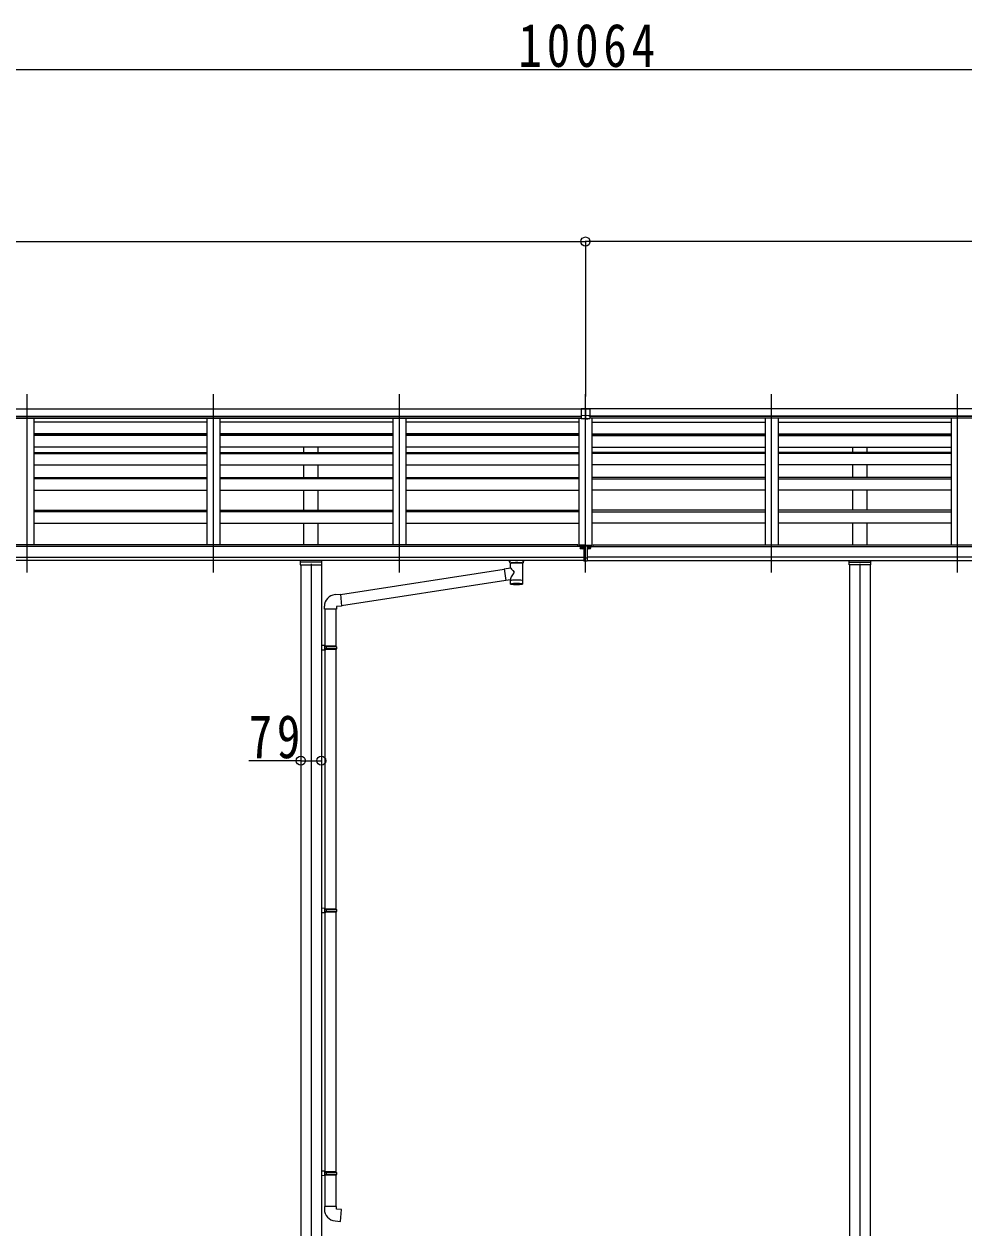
# Model space of a CAD drawing. Units: millimetres at full size. Extents: x -9783 to 9892, y -6828 to 6752.
# Drawn here: x -5546 to -1929, y -4011 to 621 of the extents above; entities that cross this region are included whole.
import ezdxf

# ---------------------------------------------------------------- set-up
doc = ezdxf.new("R2010")
doc.units = ezdxf.units.MM
doc.header["$LTSCALE"] = 35
doc.header["$PDMODE"] = 32
doc.header["$PDSIZE"] = 35
for name, color, linetype, lineweight in [('0-1_本体', 4, 'Continuous', 9), ('0-2_部品', 7, 'Continuous', 9), ('0-3_ELV2', 7, 'Continuous', 9), ('0-8_PARTS2', 2, 'Continuous', 9), ('0-A_寸法', 6, 'Continuous', 9)]:
    doc.layers.add(name, color=color, linetype=linetype, lineweight=lineweight)
doc.styles.add('ＭＳ ゴシック', font='')
doc.styles.get('ＭＳ ゴシック').set_extended_font_data('MS Gothic')

msp = doc.modelspace()

# ---------------------------------------------------------------- linework, layer by layer
at = {"layer": '0-1_本体'}
for p, q in [((-8384.17, -859.77), (-3399.17, -859.77)), ((1612.83, -859.77), (-3372.17, -859.77)), ((-8384.17, -886.89), (-3399.17, -886.89)), ((-8381.17, -889.15), (-3402.17, -889.15)), ((-8381.17, -894.79), (-3402.17, -894.79)), ((-8381.17, -895.69), (-3402.17, -895.69)), ((-5508.67, -895.69), (-5508.67, -1382.65)), ((-4842.67, -911.15), (-5508.67, -911.15)), ((-4842.67, -895.98), (-4842.67, -1382.65)), ((-4792.67, -895.98), (-4792.67, -1382.65)), ((-4126.67, -911.15), (-4792.67, -911.15)), ((-4126.67, -895.98), (-4126.67, -1382.65)), ((-4076.67, -895.98), (-4076.67, -1382.65)), ((-3410.67, -911.15), (-4076.67, -911.15)), ((-3410.67, -895.69), (-3410.67, -1384.31)), ((1612.83, -886.89), (-3372.17, -886.89)), ((1609.83, -889.15), (-3369.17, -889.15)), ((1609.83, -894.79), (-3369.17, -894.79)), ((1609.83, -895.69), (-3369.17, -895.69)), ((-3360.67, -895.69), (-3360.67, -1384.31)), ((-3360.67, -911.15), (-2694.67, -911.15)), ((-2694.67, -895.98), (-2694.67, -1382.65)), ((-2644.67, -895.98), (-2644.67, -1382.65)), ((-2644.67, -911.15), (-1978.67, -911.15)), ((-1978.67, -895.98), (-1978.67, -1382.65)), ((-4842.67, -955.68), (-5508.67, -955.68)), ((-4842.67, -957.67), (-5508.67, -957.67)), ((-5508.67, -959.85), (-4842.67, -959.85)), ((-4842.67, -962.41), (-5508.67, -962.41)), ((-4126.67, -955.68), (-4792.67, -955.68)), ((-4126.67, -957.67), (-4792.67, -957.67)), ((-4792.67, -959.85), (-4126.67, -959.85)), ((-4126.67, -962.41), (-4792.67, -962.41)), ((-4469.17, -959.85), (-4469.17, -957.67)), ((-4414.17, -959.85), (-4414.17, -957.67)), ((-3410.67, -955.68), (-4076.67, -955.68)), ((-3410.67, -957.67), (-4076.67, -957.67)), ((-4076.67, -959.85), (-3410.67, -959.85)), ((-3410.67, -962.41), (-4076.67, -962.41)), ((-3360.67, -955.68), (-2694.67, -955.68)), ((-3360.67, -957.67), (-2694.67, -957.67)), ((-2694.67, -959.85), (-3360.67, -959.85)), ((-3360.67, -962.41), (-2694.67, -962.41)), ((-2644.67, -955.68), (-1978.67, -955.68)), ((-2644.67, -957.67), (-1978.67, -957.67)), ((-1978.67, -959.85), (-2644.67, -959.85)), ((-2644.67, -962.41), (-1978.67, -962.41)), ((-2357.17, -959.85), (-2357.17, -957.67)), ((-2302.17, -959.85), (-2302.17, -957.67)), ((-4842.67, -1007.15), (-5508.67, -1007.15)), ((-4126.67, -1007.15), (-4792.67, -1007.15)), ((-4469.17, -1026.9), (-4469.17, -1007.15)), ((-4414.17, -1026.9), (-4414.17, -1007.15)), ((-3410.67, -1007.15), (-4076.67, -1007.15)), ((-3360.67, -1007.15), (-2694.67, -1007.15)), ((-2644.67, -1007.15), (-1978.67, -1007.15)), ((-2357.17, -1026.9), (-2357.17, -1007.15)), ((-2302.17, -1026.9), (-2302.17, -1007.15)), ((-5508.67, -1026.9), (-4842.67, -1026.9)), ((-5508.67, -1030.92), (-4842.67, -1030.92)), ((-4792.67, -1026.9), (-4126.67, -1026.9)), ((-4792.67, -1030.92), (-4126.67, -1030.92)), ((-4076.67, -1026.9), (-3410.67, -1026.9)), ((-4076.67, -1030.92), (-3410.67, -1030.92)), ((-2694.67, -1026.9), (-3360.67, -1026.9)), ((-2694.67, -1030.92), (-3360.67, -1030.92)), ((-1978.67, -1026.9), (-2644.67, -1026.9)), ((-1978.67, -1030.92), (-2644.67, -1030.92)), ((-5508.67, -1075.36), (-4842.67, -1075.36)), ((-4792.67, -1075.36), (-4126.67, -1075.36)), ((-4469.17, -1123.34), (-4469.17, -1075.36)), ((-4414.17, -1123.34), (-4414.17, -1075.36)), ((-4076.67, -1075.36), (-3410.67, -1075.36)), ((-2694.67, -1075.36), (-3360.67, -1075.36)), ((-1978.67, -1075.36), (-2644.67, -1075.36)), ((-2357.17, -1123.34), (-2357.17, -1075.36)), ((-2302.17, -1123.34), (-2302.17, -1075.36)), ((-5508.67, -1123.34), (-4842.67, -1123.34)), ((-4842.67, -1128.73), (-5508.67, -1128.73)), ((-4792.67, -1123.34), (-4126.67, -1123.34)), ((-4126.67, -1128.73), (-4792.67, -1128.73)), ((-4076.67, -1123.34), (-3410.67, -1123.34)), ((-3410.67, -1128.73), (-4076.67, -1128.73)), ((-2694.67, -1123.34), (-3360.67, -1123.34)), ((-3360.67, -1128.73), (-2694.67, -1128.73)), ((-1978.67, -1123.34), (-2644.67, -1123.34)), ((-2644.67, -1128.73), (-1978.67, -1128.73)), ((-5508.67, -1172.78), (-4842.67, -1172.78)), ((-4792.67, -1172.78), (-4126.67, -1172.78)), ((-4469.17, -1248.84), (-4469.17, -1172.78)), ((-4414.17, -1248.84), (-4414.17, -1172.78)), ((-4076.67, -1172.78), (-3410.67, -1172.78)), ((-2694.67, -1172.78), (-3360.67, -1172.78)), ((-1978.67, -1172.78), (-2644.67, -1172.78)), ((-2357.17, -1248.84), (-2357.17, -1172.78)), ((-2302.17, -1248.84), (-2302.17, -1172.78)), ((-5508.67, -1248.84), (-4842.67, -1248.84)), ((-4792.67, -1248.84), (-4126.67, -1248.84)), ((-4076.67, -1248.84), (-3410.67, -1248.84)), ((-2694.67, -1248.84), (-3360.67, -1248.84)), ((-1978.67, -1248.84), (-2644.67, -1248.84)), ((-4842.67, -1255.64), (-5508.67, -1255.64)), ((-4126.67, -1255.64), (-4792.67, -1255.64)), ((-3410.67, -1255.64), (-4076.67, -1255.64)), ((-3360.67, -1255.64), (-2694.67, -1255.64)), ((-2644.67, -1255.64), (-1978.67, -1255.64)), ((-5508.67, -1299.19), (-4842.67, -1299.19)), ((-4792.67, -1299.19), (-4126.67, -1299.19)), ((-4469.17, -1382.65), (-4469.17, -1299.19)), ((-4414.17, -1382.65), (-4414.17, -1299.19)), ((-4076.67, -1299.19), (-3410.67, -1299.19)), ((-2694.67, -1299.19), (-3360.67, -1299.19)), ((-1978.67, -1299.19), (-2644.67, -1299.19)), ((-2357.17, -1382.65), (-2357.17, -1299.19)), ((-2302.17, -1382.65), (-2302.17, -1299.19)), ((-3392.17, -1389.28), (-8391.17, -1389.28)), ((-3415.67, -1382.57), (-8367.67, -1382.57)), ((-3415.67, -1389.28), (-3415.67, -1382.57)), ((-3387.17, -1384.31), (-3410.67, -1384.31)), ((-3384.17, -1384.31), (-3360.67, -1384.31)), ((-3379.17, -1389.28), (1619.83, -1389.28)), ((-3355.67, -1382.57), (1596.33, -1382.57)), ((-3355.67, -1389.28), (-3355.67, -1382.57)), ((-8391.17, -1430.5), (-3392.17, -1430.5)), ((1619.83, -1430.5), (-3379.17, -1430.5)), ((-3392.17, -1442.36), (-8391.17, -1442.28)), ((-4481.17, -1459.08), (-4481.17, -4436.17)), ((-4402.17, -1459.08), (-4402.17, -4436.17)), ((-3379.17, -1442.36), (1619.83, -1442.28)), ((-2369.17, -1459.08), (-2369.17, -4436.17)), ((-2290.17, -1459.08), (-2290.17, -4436.17))]:
    msp.add_line(p, q, dxfattribs=at)
at = {"layer": '0-2_部品'}
for p, q in [((-4403.17, -1449.83), (-4480.17, -1449.83)), ((-4328.09, -1574.28), (-3698.46, -1476.61)), ((-3698.79, -1474.59), (-3673.57, -1470.68)), ((-3698.79, -1474.59), (-3691.77, -1519.85)), ((-3677.67, -1448.61), (-3677.67, -1442.49)), ((-3673.57, -1470.68), (-3673.57, -1453.1)), ((-3627.77, -1453.11), (-3627.75, -1533.4)), ((-3623.67, -1448.61), (-3623.67, -1442.49)), ((-2368.17, -1449.83), (-2291.17, -1449.83)), ((-4324.42, -1616.22), (-3692.02, -1518.11)), ((-3673.57, -1517.03), (-3691.77, -1519.85)), ((-3673.59, -1533.4), (-3673.57, -1516.77)), ((-4349.09, -1574.16), (-4328.26, -1572.34)), ((-4390.17, -1629.91), (-4390.17, -1618.99)), ((-4344.17, -1629.91), (-4390.17, -1629.91)), ((-4388.17, -1629.91), (-4388.17, -1770.26)), ((-4346.17, -1629.91), (-4346.17, -1772.82)), ((-4386.17, -1770.32), (-4402.17, -1769.85)), ((-4402.17, -1769.85), (-4402.17, -1787.79)), ((-4386.17, -1787.32), (-4402.17, -1787.79)), ((-4386.17, -1772.32), (-4388.17, -1772.32)), ((-4345.17, -1772.82), (-4388.17, -1772.82)), ((-4344.17, -1774.82), (-4388.17, -1774.82)), ((-4344.17, -1782.82), (-4388.17, -1782.82)), ((-4345.17, -1784.82), (-4388.17, -1784.82)), ((-4388.17, -1787.38), (-4388.17, -2781.63)), ((-4386.17, -1772.32), (-4386.17, -1770.32)), ((-4386.17, -1787.32), (-4386.17, -1785.32)), ((-4383.69, -1774.82), (-4383.26, -1772.82)), ((-4346.17, -1784.82), (-4346.17, -2784.19)), ((-4344.17, -1774.82), (-4345.17, -1772.82)), ((-4344.17, -1782.82), (-4345.17, -1784.82)), ((-4344.17, -1774.82), (-4344.17, -1782.82)), ((-4386.17, -2781.69), (-4402.17, -2781.22)), ((-4402.17, -2781.22), (-4402.17, -2799.16)), ((-4386.17, -2798.69), (-4402.17, -2799.16)), ((-4386.17, -2783.69), (-4388.17, -2783.69)), ((-4345.17, -2784.19), (-4388.17, -2784.19)), ((-4344.17, -2786.19), (-4388.17, -2786.19)), ((-4344.17, -2794.19), (-4388.17, -2794.19)), ((-4345.17, -2796.19), (-4388.17, -2796.19)), ((-4388.17, -2798.75), (-4388.17, -3793.01)), ((-4386.17, -2783.69), (-4386.17, -2781.69)), ((-4386.17, -2798.69), (-4386.17, -2796.69)), ((-4383.69, -2786.19), (-4383.26, -2784.19)), ((-4346.17, -2796.19), (-4346.17, -3795.57)), ((-4344.17, -2786.19), (-4345.17, -2784.19)), ((-4344.17, -2794.19), (-4345.17, -2796.19)), ((-4344.17, -2786.19), (-4344.17, -2794.19)), ((-4386.17, -3793.07), (-4402.17, -3792.6)), ((-4402.17, -3792.6), (-4402.17, -3810.54)), ((-4386.17, -3795.07), (-4388.17, -3795.07)), ((-4345.17, -3795.57), (-4388.17, -3795.57)), ((-4344.17, -3797.57), (-4388.17, -3797.57)), ((-4386.17, -3795.07), (-4386.17, -3793.07)), ((-4383.69, -3797.57), (-4383.26, -3795.57)), ((-4344.17, -3797.57), (-4345.17, -3795.57)), ((-4344.17, -3797.57), (-4344.17, -3805.57)), ((-4386.17, -3810.07), (-4402.17, -3810.54)), ((-4344.17, -3805.57), (-4388.17, -3805.57)), ((-4345.17, -3807.57), (-4388.17, -3807.57)), ((-4388.17, -3810.13), (-4388.17, -3928.6)), ((-4386.17, -3810.07), (-4386.17, -3808.07)), ((-4346.17, -3807.57), (-4346.17, -3928.6)), ((-4344.17, -3805.57), (-4345.17, -3807.57)), ((-4344.17, -3928.6), (-4390.17, -3928.6)), ((-4390.17, -3928.6), (-4390.17, -3939.52)), ((-4344.17, -3938.6), (-4344.17, -3928.6))]:
    msp.add_line(p, q, dxfattribs=at)
for points in [[(-4483.17, -1442.49), (-4483.17, -1459.08), (-4400.17, -1459.08), (-4400.17, -1442.49)], [(-3677.63, -1448.67), (-3677.66, -1448.31), (-3677.41, -1447.35), (-3676.89, -1446.47), (-3676.09, -1445.63), (-3674.97, -1444.83), (-3673.57, -1444.11)], [(-3677.63, -1448.55), (-3677.66, -1448.91), (-3677.41, -1449.87), (-3676.89, -1450.75), (-3676.09, -1451.59), (-3674.97, -1452.39), (-3673.57, -1453.11)], [(-3627.77, -1444.12), (-3627.54, -1444.22), (-3626.18, -1444.95), (-3625.07, -1445.8), (-3624.31, -1446.66), (-3623.85, -1447.56), (-3623.68, -1448.45)], [(-3627.77, -1453.1), (-3627.54, -1453.01), (-3626.18, -1452.27), (-3625.07, -1451.42), (-3624.31, -1450.56), (-3623.85, -1449.66), (-3623.68, -1448.77)], [(-2288.17, -1442.49), (-2288.17, -1459.08), (-2371.17, -1459.08), (-2371.17, -1442.49)], [(-4328.26, -1572.34), (-4324.25, -1618.16), (-4344.17, -1619.91), (-4344.17, -1629.91)], [(-4386.17, -1785.32), (-4388.17, -1785.32), (-4388.17, -1772.32)], [(-4383.69, -1774.82), (-4383.69, -1782.82), (-4383.26, -1784.82)], [(-4386.17, -2796.69), (-4388.17, -2796.69), (-4388.17, -2783.69)], [(-4383.69, -2786.19), (-4383.69, -2794.19), (-4383.26, -2796.19)], [(-4386.17, -3808.07), (-4388.17, -3808.07), (-4388.17, -3795.07)], [(-4383.69, -3797.57), (-4383.69, -3805.57), (-4383.26, -3807.57)], [(-4349.09, -3984.35), (-4328.26, -3986.17), (-4324.25, -3940.35), (-4344.17, -3938.6)]]:
    msp.add_lwpolyline(points, dxfattribs=at)
for centre, radius, start, end in [((-3659.46, -1499.42), 57.09, 91.43272, 104.31561), ((-3644.39, -1511.77), 69.68, 76.17896, 85.0206), ((-4345.17, -1618.99), 45, 95, 180), ((-4345.17, -3939.52), 45, 180, 265)]:
    msp.add_arc(centre, radius, start, end, dxfattribs=at)
for centre, major_axis, ratio, start_param, end_param in [((-3653.22, -1492.88), (-20.32, 22.25), 0.045535, 0.0389954, 1.3075346), ((-3650.67, -1454.3), (-22.91, -0.42), 0.072511, 4.711586, 6.2823824), ((-3650.65, -1452.67), (-22.91, -0.42), 0.072511, 4.711586, 6.2823824), ((-3650.7, -1452.68), (22.92, -0.42), 0.07247, 0.0008089, 1.5716053), ((-3650.7, -1454.3), (22.92, -0.42), 0.07247, 0.0008089, 1.5716053), ((-3639.67, -1448.61), (16, 0), 0.361356, 0, 0.0194874), ((-3639.67, -1448.61), (16, 0), 0.361356, 6.2636979, 6.2831853), ((-3650.67, -1490.23), (22.81, 26.62), 0.234429, 1.6855472, 3.1268519), ((-3650.67, -1520.96), (-22.91, 0), 0.122865, 3.1415927, 6.2831853), ((-3650.67, -1533.4), (-22.92, 0), 0.101955, 3.1415499, 6.2833984), ((-3650.67, -1533.4), (-22.92, 0), 0.101955, 6.2829723, 9.4248207)]:
    msp.add_ellipse(centre, major_axis=major_axis, ratio=ratio, start_param=start_param, end_param=end_param, dxfattribs=at)
at = {"layer": '0-3_ELV2'}
for p, q in [((-3385.67, -858.09), (-3402.17, -859.1)), ((-3402.17, -859.1), (-3402.17, -860.58)), ((-3402.17, -860.58), (-3402.17, -886.03)), ((-3369.17, -859.1), (-3385.67, -858.09)), ((-3385.67, -858.09), (-3385.67, -860.48)), ((-3385.67, -860.48), (-3385.67, -885.02)), ((-3369.17, -859.1), (-3369.17, -860.58)), ((-3369.17, -860.58), (-3369.17, -886.03)), ((-3385.67, -885.02), (-3402.17, -886.03)), ((-3385.67, -885.3), (-3402.17, -886.22)), ((-3402.17, -886.03), (-3402.17, -886.22)), ((-3402.17, -886.22), (-3402.17, -896.23)), ((-3385.67, -897.18), (-3394.6, -897.18)), ((-3385.67, -885.02), (-3385.67, -885.3)), ((-3369.17, -886.03), (-3385.67, -885.02)), ((-3385.67, -885.3), (-3385.67, -896.23)), ((-3369.17, -886.22), (-3385.67, -885.3)), ((-3385.67, -897.18), (-3385.67, -896.23)), ((-3385.67, -897.18), (-3376.74, -897.18)), ((-3369.17, -886.03), (-3369.17, -886.22)), ((-3369.17, -886.22), (-3369.17, -896.23)), ((-3392.17, -1386.81), (-3392.17, -1445.67)), ((-3400.14, -1394.48), (-3400.14, -1396.14)), ((-3400.14, -1395.38), (-3399.14, -1395.38)), ((-3399.14, -1396.14), (-3399.14, -1394.48)), ((-3398.14, -1395.24), (-3397.14, -1395.24)), ((-3392.17, -1432.5), (-3379.17, -1432.5)), ((-3373.2, -1395.24), (-3374.2, -1395.24)), ((-3372.2, -1394.48), (-3372.2, -1396.14)), ((-3372.2, -1395.38), (-3371.2, -1395.38)), ((-3371.2, -1396.14), (-3371.2, -1394.48))]:
    msp.add_line(p, q, dxfattribs=at)
for points in [[(-3385.67, -860.48), (-3390.66, -860.51), (-3402.17, -860.58)], [(-3369.17, -860.58), (-3372.26, -860.56), (-3385.67, -860.48)], [(-3402.17, -896.89), (-3402.17, -896.23), (-3385.67, -896.23)], [(-3385.67, -896.23), (-3369.17, -896.23), (-3369.17, -896.89)], [(-3392.17, -1386.81), (-3379.17, -1386.81), (-3379.17, -1445.67), (-3392.17, -1445.67)], [(-3401.14, -1394.34), (-3402.14, -1394.34), (-3402.14, -1395.24), (-3401.14, -1395.24)], [(-3399.14, -1393.44), (-3399.14, -1392.54), (-3400.14, -1392.54), (-3400.14, -1393.44)], [(-3400.14, -1396.14), (-3400.14, -1397.04), (-3399.14, -1397.04), (-3399.14, -1396.14)], [(-3397.14, -1395.24), (-3397.14, -1394.34), (-3398.14, -1394.34)], [(-3374.2, -1395.24), (-3374.2, -1394.34), (-3373.2, -1394.34)], [(-3372.2, -1393.44), (-3372.2, -1392.54), (-3371.2, -1392.54), (-3371.2, -1393.44)], [(-3371.2, -1396.14), (-3371.2, -1397.04), (-3372.2, -1397.04), (-3372.2, -1396.14)], [(-3370.2, -1394.34), (-3369.2, -1394.34), (-3369.2, -1395.24), (-3370.2, -1395.24)]]:
    msp.add_lwpolyline(points, dxfattribs=at)
for centre, major_axis, ratio, start_param, end_param in [((-3402, -896.68), (-8.19, 0.45), 0.025941, 1.5520311, 2.702711), ((-3369.34, -896.68), (-8.19, -0.45), 0.025941, 0.4388817, 1.5895615), ((-3399.64, -1394.79), (5.9, 0), 0.9, 6.2831853, 9.424778), ((-3371.7, -1394.79), (-5.9, 0), 0.9, 3.1415927, 6.2831853), ((-3401.14, -1393.44), (-1, 0), 0.9, 1.5707963, 3.1415927), ((-3401.14, -1396.14), (1, 0), 0.9, 6.2831853, 7.8539816), ((-3401.14, -1394.48), (1, 0), 0.9, 6.2831853, 6.9023328), ((-3398.14, -1393.44), (1, 0), 0.9, 3.1415927, 4.712389), ((-3398.14, -1394.48), (-1, 0), 0.9, 5.6640378, 6.2831853), ((-3398.14, -1396.14), (-1, 0), 0.9, 4.712389, 6.2831853), ((-3373.2, -1393.44), (-1, 0), 0.9, 1.5707963, 3.1415927), ((-3373.2, -1396.14), (1, 0), 0.9, 6.2831853, 7.8539816), ((-3373.2, -1394.48), (1, 0), 0.9, 6.2831853, 6.9023328), ((-3370.2, -1393.44), (1, 0), 0.9, 3.1415927, 4.712389), ((-3370.2, -1394.48), (-1, 0), 0.9, 5.6640378, 6.2831853), ((-3370.2, -1396.14), (-1, 0), 0.9, 4.712389, 6.2831853)]:
    msp.add_ellipse(centre, major_axis=major_axis, ratio=ratio, start_param=start_param, end_param=end_param, dxfattribs=at)
for centre, major_axis in [((-3399.64, -1394.49), (5.9, 0)), ((-3371.7, -1394.49), (-5.9, 0))]:
    msp.add_ellipse(centre, major_axis=major_axis, ratio=0.9, dxfattribs=at)
at = {"layer": '0-8_PARTS2', "color": 6}
for p, q in [((-8397.67, -215.56), (-3385.67, -215.56)), ((1626.33, -215.56), (-3385.67, -215.56)), ((-4481.17, -2213.29), (-4402.17, -2213.29))]:
    msp.add_line(p, q, dxfattribs=at)
at = {"layer": '0-8_PARTS2'}
for p, q in [((-5533.67, -1489.66), (-5533.67, -802.74)), ((-4817.67, -1489.66), (-4817.67, -802.74)), ((-4101.67, -1489.66), (-4101.67, -802.74)), ((-3385.67, -1489.66), (-3385.67, -802.74)), ((-2669.67, -1489.66), (-2669.67, -802.74)), ((-1953.67, -1489.66), (-1953.67, -802.74)), ((-4441.67, -1456.29), (-4441.67, -4438.97)), ((-2329.67, -1456.29), (-2329.67, -4438.97))]:
    msp.add_line(p, q, dxfattribs=at)
at = {"layer": '0-A_寸法'}
for p, q in [((-8417.67, 446.79), (1646.33, 446.79)), ((-3385.67, -215.56), (-3385.67, -811.65)), ((-3385.67, -215.56), (-3385.67, -811.65)), ((-4481.17, -2213.29), (-4681.17, -2213.29))]:
    msp.add_line(p, q, dxfattribs=at)
for p in [(-3385.67, -215.56), (-3385.67, -215.56), (-4481.17, -2213.29), (-4402.17, -2213.29)]:
    msp.add_point(p, dxfattribs=at)

# ---------------------------------------------------------------- texts
at = {"layer": '0-A_寸法', "color": 7, "char_height": 166.8, "attachment_point": 7, "style": 'ＭＳ ゴシック'}
for s, insert in [('\\T1.2;\\W0.8;10064', (-3643.8, 453.79)), ('\\T1.19;\\W0.8;79', (-4681.8, -2206.29))]:
    msp.add_mtext(s, dxfattribs=dict(at, insert=insert))

doc.saveas('drawing.dxf')
